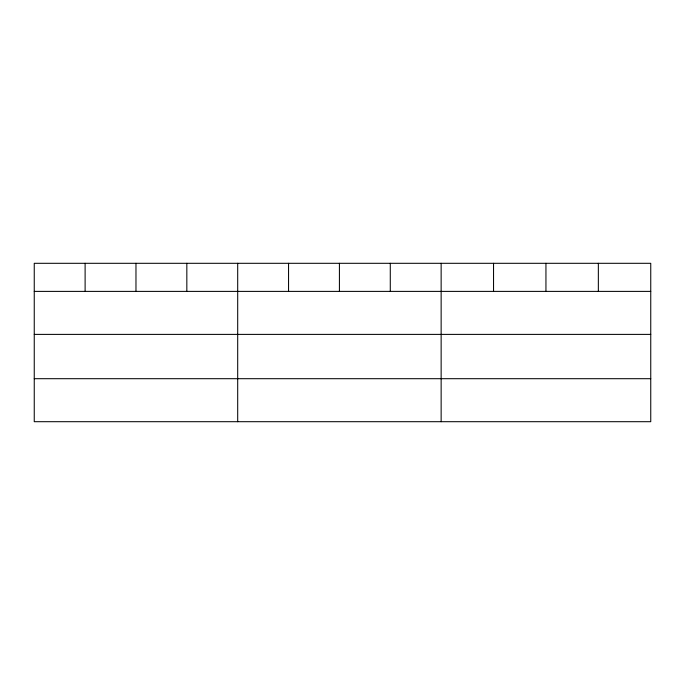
<?xml version="1.0" encoding="UTF-8"?>
<svg xmlns="http://www.w3.org/2000/svg" width="685" height="685" viewBox="0 0 685 685"><rect width="100%" height="100%" fill="white"/><g stroke="black" fill="none" stroke-linecap="round" stroke-linejoin="round"><path stroke-width="1.03" d="M650.75 334.391L650.75 263.305L34.25 263.305L34.25 421.695L650.75 421.695L650.75 334.391L34.25 334.391M34.25 291.39L650.75 291.39M34.25 378.694L650.75 378.694M598.347 263.305L598.347 291.39M545.945 263.305L545.945 291.39M493.542 263.305L493.542 291.39M441.14 263.305L441.14 421.695M390.279 263.305L390.279 291.39M339.417 263.305L339.417 291.39M288.556 263.305L288.556 291.39M237.695 263.305L237.695 421.695M186.834 263.305L186.834 291.39M135.972 263.305L135.972 291.39M85.111 263.305L85.111 291.39"/></g></svg>
